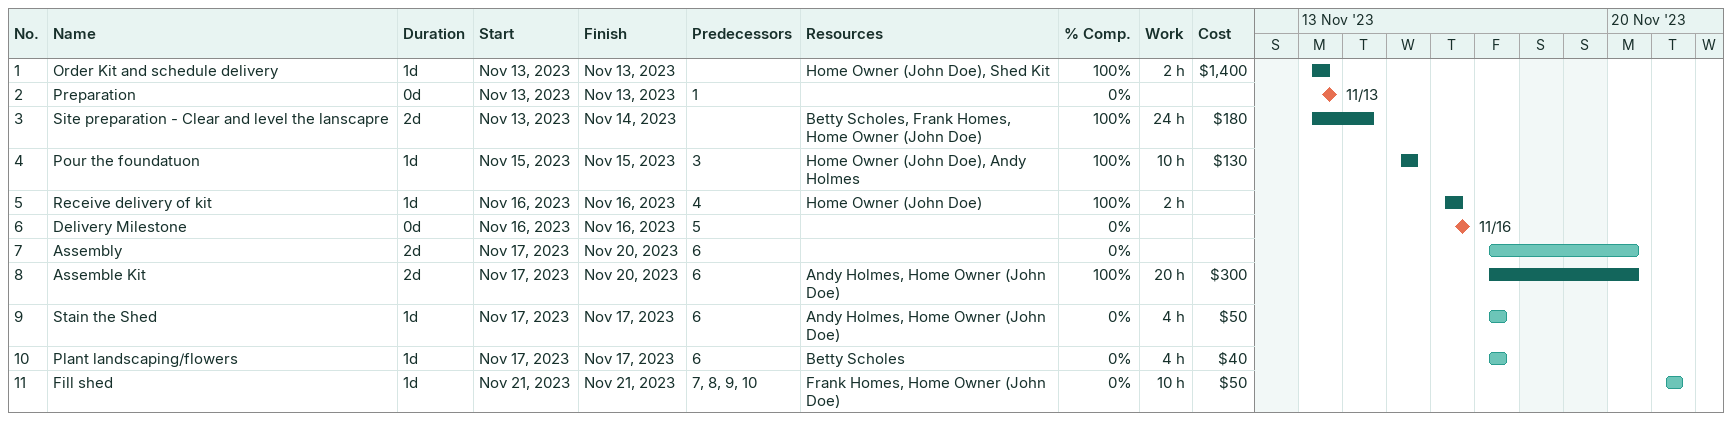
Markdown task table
| ID | Task | Duration | Start | Finish | Predecessors | Resources | % complete | Work (h) | Cost ($) |
|---|---|---|---|---|---|---|---|---|---|
| 1 | Order Kit and schedule delivery | 1d | 2023-11-13 | 2023-11-13 |  | Home Owner (John Doe), Shed Kit | 100 | 2 | 1400 |
| 2 | Preparation | 0d | 2023-11-13 | 2023-11-13 | 1 |  | 0 |  |  |
| 3 | Site preparation - Clear and level the lanscapre | 2d | 2023-11-13 | 2023-11-14 |  | Betty Scholes, Frank Homes, Home Owner (John Doe) | 100 | 24 | 180 |
| 4 | Pour the foundatuon | 1d | 2023-11-15 | 2023-11-15 | 3 | Home Owner (John Doe), Andy Holmes | 100 | 10 | 130 |
| 5 | Receive delivery of kit | 1d | 2023-11-16 | 2023-11-16 | 4 | Home Owner (John Doe) | 100 | 2 |  |
| 6 | Delivery Milestone | 0d | 2023-11-16 | 2023-11-16 | 5 |  | 0 |  |  |
| 7 | Assembly | 2d | 2023-11-17 | 2023-11-20 | 6 |  | 0 |  |  |
| 8 | Assemble Kit | 2d | 2023-11-17 | 2023-11-20 | 6 | Andy Holmes, Home Owner (John Doe) | 100 | 20 | 300 |
| 9 | Stain the Shed | 1d | 2023-11-17 | 2023-11-17 | 6 | Andy Holmes, Home Owner (John Doe) | 0 | 4 | 50 |
| 10 | Plant landscaping/flowers | 1d | 2023-11-17 | 2023-11-17 | 6 | Betty Scholes | 0 | 4 | 40 |
| 11 | Fill shed | 1d | 2023-11-21 | 2023-11-21 | 7, 8, 9, 10 | Frank Homes, Home Owner (John Doe) | 0 | 10 | 50 |
